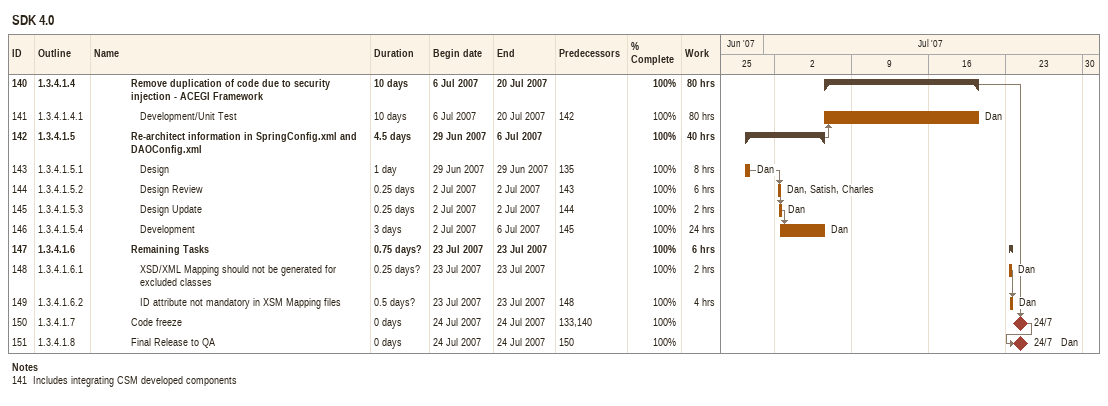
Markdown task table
SDK 4.0

| ID | WBS | Task | Duration | Start | Finish | Predecessors | Resources | % complete | Work (h) |
|---|---|---|---|---|---|---|---|---|---|
| 140 | 1.3.4.1.4 | **Remove duplication of code due to security injection - ACEGI Framework** | 10d | 2007-07-06 | 2007-07-20 |  |  | 100 | 80 |
| 141 | 1.3.4.1.4.1 | Development/Unit Test | 10d | 2007-07-06 | 2007-07-20 | 142 | Dan | 100 | 80 |
| 142 | 1.3.4.1.5 | **Re-architect information in SpringConfig.xml and DAOConfig.xml** | 4.5d | 2007-06-29 | 2007-07-06 |  |  | 100 | 40 |
| 143 | 1.3.4.1.5.1 | Design | 1d | 2007-06-29 | 2007-06-29 | 135 | Dan | 100 | 8 |
| 144 | 1.3.4.1.5.2 | Design Review | 0.25d | 2007-07-02 | 2007-07-02 | 143 | Dan, Satish, Charles | 100 | 6 |
| 145 | 1.3.4.1.5.3 | Design Update | 0.25d | 2007-07-02 | 2007-07-02 | 144 | Dan | 100 | 2 |
| 146 | 1.3.4.1.5.4 | Development | 3d | 2007-07-02 | 2007-07-06 | 145 | Dan | 100 | 24 |
| 147 | 1.3.4.1.6 | **Remaining Tasks** | 0.75d? | 2007-07-23 | 2007-07-23 |  |  | 100 | 6 |
| 148 | 1.3.4.1.6.1 | XSD/XML Mapping should not be generated for excluded classes | 0.25d? | 2007-07-23 | 2007-07-23 |  | Dan | 100 | 2 |
| 149 | 1.3.4.1.6.2 | ID attribute not mandatory in XSM Mapping files | 0.5d? | 2007-07-23 | 2007-07-23 | 148 | Dan | 100 | 4 |
| 150 | 1.3.4.1.7 | Code freeze | 0d | 2007-07-24 | 2007-07-24 | 133, 140 |  | 100 |  |
| 151 | 1.3.4.1.8 | Final Release to QA | 0d | 2007-07-24 | 2007-07-24 | 150 | Dan | 100 |  |

Notes
- 141: Includes integrating CSM developed components
